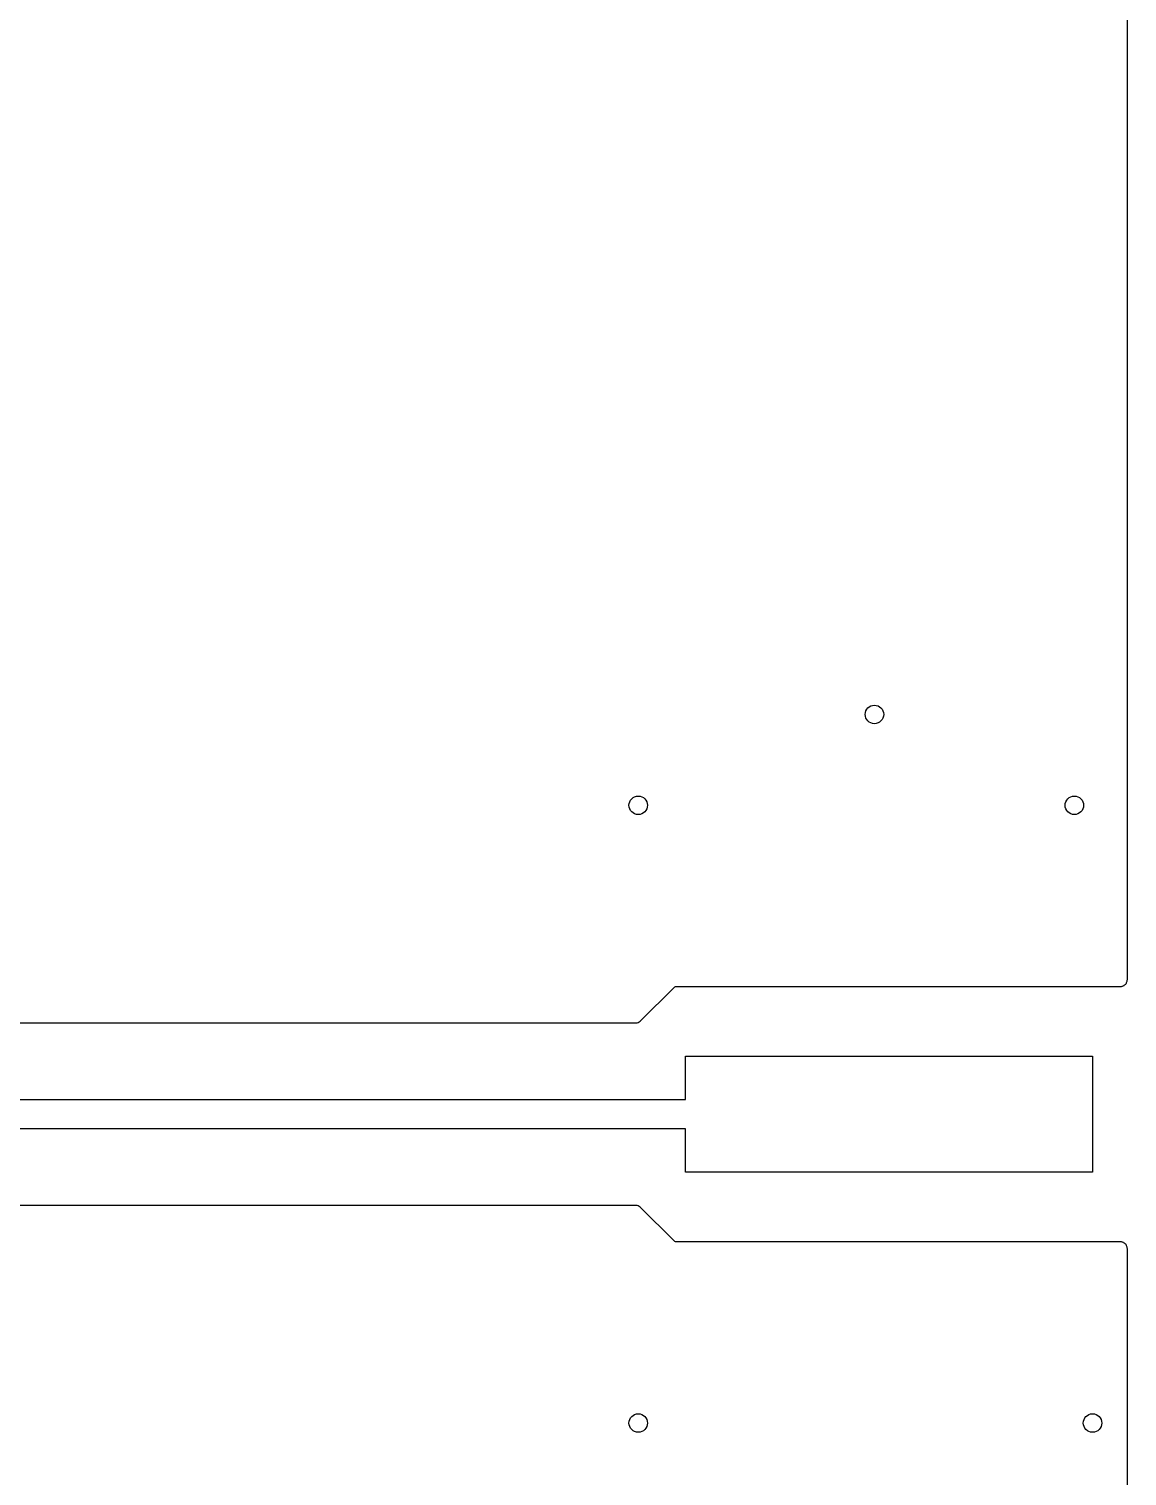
# Model space of a CAD drawing. Extents: x 85 to 210, y -138 to -65.
# Drawn here: x 195.37 to 210.47, y -120.48 to -100.57 of the extents above; entities that cross this region are included whole.
import ezdxf

# ---------------------------------------------------------------- set-up
doc = ezdxf.new("R2010")
doc.units = 0
doc.header["$MEASUREMENT"] = 0
doc.layers.add('BLACK', color=7, linetype='CONTINUOUS')

msp = doc.modelspace()

# ---------------------------------------------------------------- linework, layer by layer
at = {"layer": 'Black'}
for p, q in [((210.475, -95.85), (210.475, -113.65)), ((210.465, -113.692), (210.462, -113.7)), ((210.469, -113.684), (210.465, -113.692)), ((210.47, -113.676), (210.469, -113.684)), ((210.473, -113.667), (210.47, -113.676)), ((210.475, -113.65), (210.473, -113.659)), ((210.473, -113.659), (210.473, -113.667)), ((204.243, -113.757), (203.779, -114.221)), ((204.251, -113.752), (204.243, -113.757)), ((204.26, -113.75), (204.251, -113.752)), ((210.375, -113.75), (204.26, -113.75)), ((210.384, -113.748), (210.375, -113.75)), ((210.392, -113.748), (210.384, -113.748)), ((210.401, -113.745), (210.392, -113.748)), ((210.409, -113.744), (210.401, -113.745)), ((210.417, -113.74), (210.409, -113.744)), ((210.425, -113.737), (210.417, -113.74)), ((210.432, -113.731), (210.425, -113.737)), ((210.439, -113.727), (210.432, -113.731)), ((210.445, -113.72), (210.439, -113.727)), ((210.452, -113.714), (210.445, -113.72)), ((210.456, -113.707), (210.452, -113.714)), ((210.462, -113.7), (210.456, -113.707)), ((203.709, -114.25), (188.041, -114.25)), ((203.713, -114.249), (203.709, -114.25)), ((203.717, -114.25), (203.713, -114.249)), ((203.73, -114.246), (203.717, -114.25)), ((203.743, -114.244), (203.73, -114.246)), ((203.747, -114.242), (203.743, -114.244)), ((203.751, -114.241), (203.747, -114.242)), ((203.762, -114.233), (203.751, -114.241)), ((203.773, -114.227), (203.762, -114.233)), ((203.776, -114.223), (203.773, -114.227)), ((203.779, -114.221), (203.776, -114.223)), ((204.4, -115.3), (204.4, -114.7)), ((204.4, -114.7), (210, -114.7)), ((210, -114.7), (210, -116.3)), ((187.583, -115.3), (204.4, -115.3)), ((204.4, -115.7), (187.5, -115.7)), ((204.4, -116.3), (204.4, -115.7)), ((210, -116.3), (204.4, -116.3)), ((187.26, -116.75), (203.709, -116.75)), ((203.709, -116.75), (203.713, -116.751)), ((203.713, -116.751), (203.717, -116.75)), ((203.717, -116.75), (203.73, -116.754)), ((203.73, -116.754), (203.743, -116.756)), ((203.743, -116.756), (203.747, -116.758)), ((203.747, -116.758), (203.751, -116.759)), ((203.751, -116.759), (203.762, -116.767)), ((203.762, -116.767), (203.773, -116.773)), ((203.773, -116.773), (203.776, -116.777)), ((203.776, -116.777), (203.779, -116.779)), ((203.779, -116.779), (204.243, -117.243)), ((204.243, -117.243), (204.25, -117.248)), ((204.25, -117.248), (204.26, -117.25)), ((204.26, -117.25), (210.375, -117.25)), ((210.375, -117.25), (210.384, -117.252)), ((210.384, -117.252), (210.392, -117.252)), ((210.392, -117.252), (210.401, -117.255)), ((210.401, -117.255), (210.409, -117.256)), ((210.409, -117.256), (210.417, -117.26)), ((210.417, -117.26), (210.425, -117.263)), ((210.425, -117.263), (210.432, -117.269)), ((210.432, -117.269), (210.439, -117.273)), ((210.439, -117.273), (210.445, -117.28)), ((210.445, -117.28), (210.452, -117.286)), ((210.452, -117.286), (210.456, -117.293)), ((210.456, -117.293), (210.462, -117.3)), ((210.462, -117.3), (210.465, -117.308)), ((210.465, -117.308), (210.469, -117.316)), ((210.469, -117.316), (210.47, -117.324)), ((210.47, -117.324), (210.473, -117.333)), ((210.473, -117.333), (210.473, -117.341)), ((210.473, -117.341), (210.475, -117.35)), ((210.475, -117.35), (210.475, -137.625))]:
    msp.add_line(p, q, dxfattribs=at)
for centre in [(207, -110), (203.75, -111.25), (209.75, -111.25), (203.75, -119.75), (210, -119.75)]:
    msp.add_circle(centre, 0.127, dxfattribs=at)

doc.saveas('drawing.dxf')
